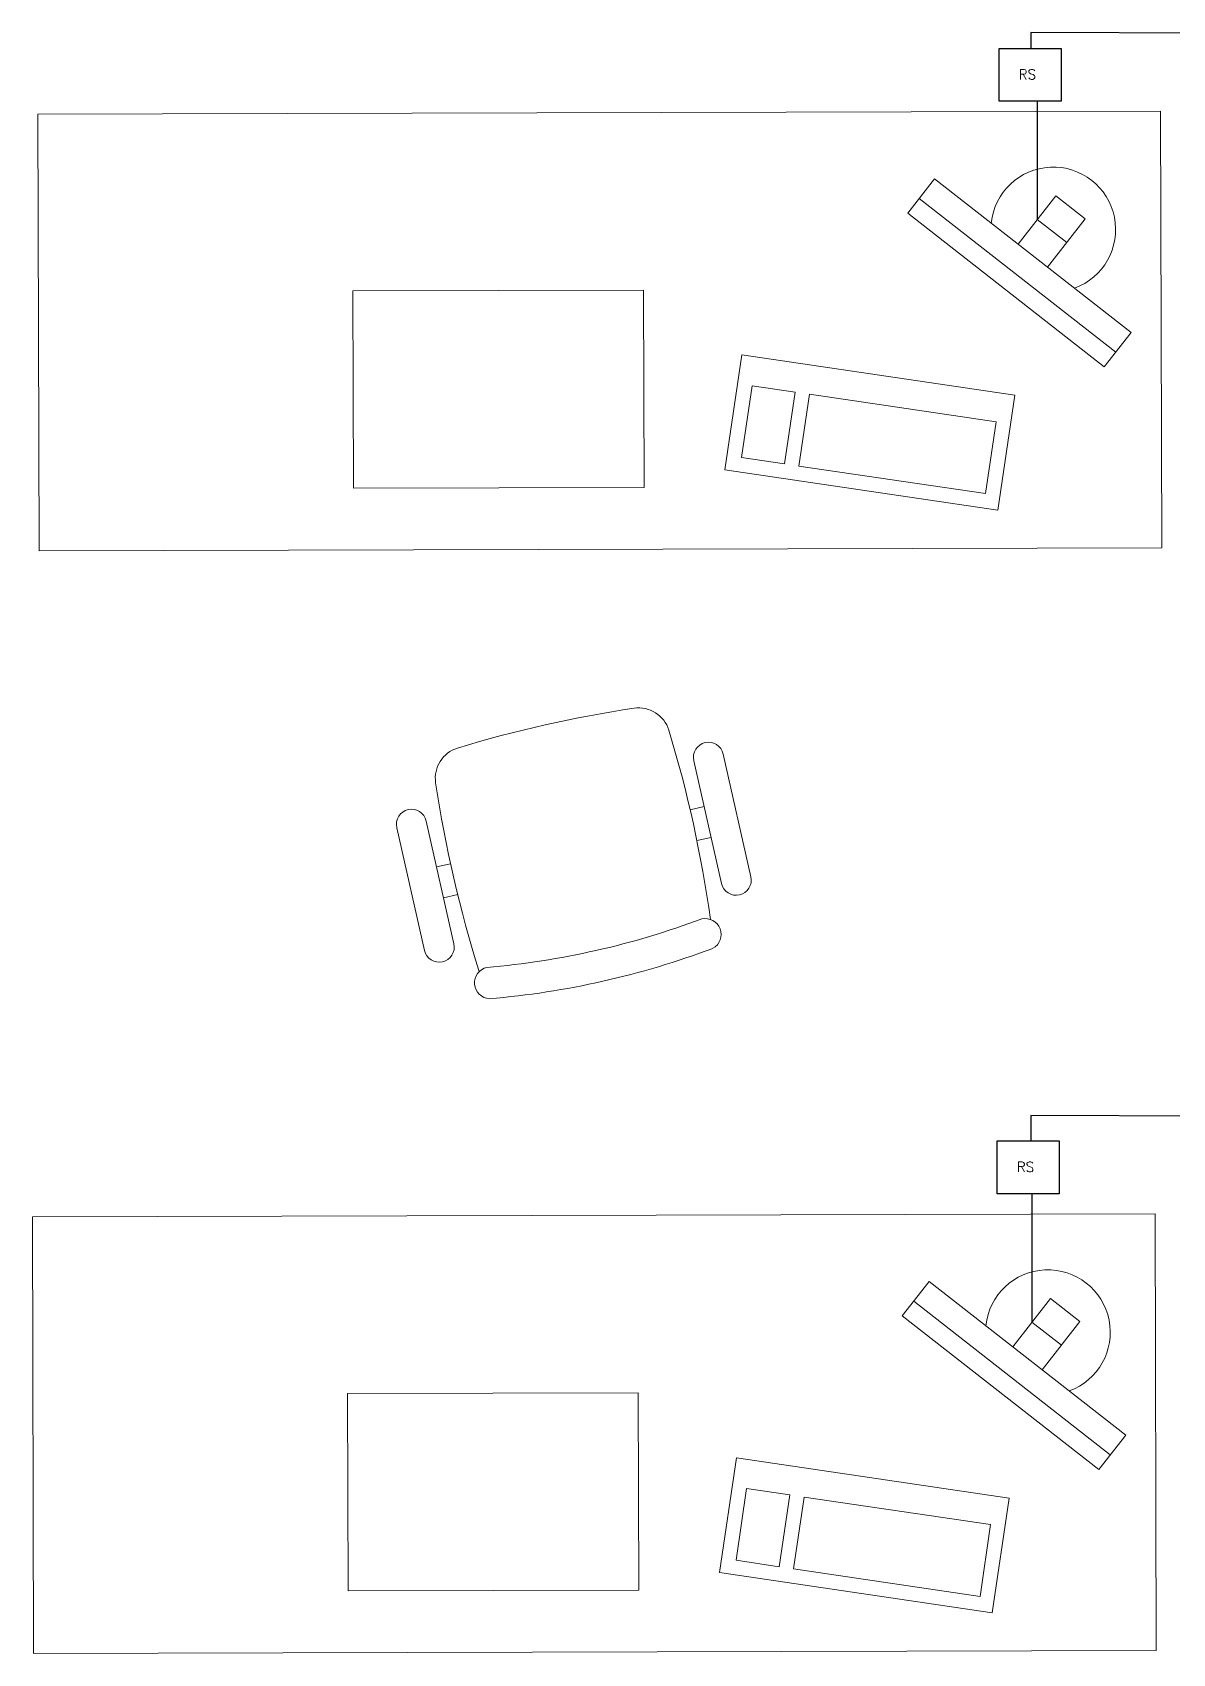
# Model space of a CAD drawing. Extents: x 952 to 1351, y -109 to 188.
# Drawn here: x 1236.767 to 1238.595, y 122.41 to 125.009 of the extents above; entities that cross this region are included whole.
import ezdxf

# ---------------------------------------------------------------- set-up
doc = ezdxf.new("R2010")
doc.units = 0
doc.header["$LTSCALE"] = 0.5
doc.layers.get('0').update_dxf_attribs({"linetype": 'CONTINUOUS'})
doc.layers.add('Cableado', color=100, linetype='CONTINUOUS')
doc.layers.add('Equipamiento movil', color=33, linetype='CONTINUOUS', lineweight=9)
doc.styles.add('Texto 5 mm', font='simplex.shx', dxfattribs={"height": 0.5})

# ---------------------------------------------------------------- blocks, each defined once
blk = doc.blocks.new('RECTANG')
for p, q in [((1, 1), (0, 1)), ((0, 1), (0, 0)), ((1, 0), (1, 1)), ((0, 0), (1, 0))]:
    blk.add_line(p, q)
blk = doc.blocks.new('KEYBOARD', base_point=(60, 294))
for p, xscale, yscale, zscale in [((60, 294), 19, 8, 19), ((61, 295), 13, 5, 13), ((75, 295), 3, 5, 3)]:
    blk.add_blockref('RECTANG', p, dxfattribs=dict(xscale=xscale, yscale=yscale, zscale=zscale))
blk = doc.blocks.new('Silla 1')
at = {"layer": 'Equipamiento movil'}
for p, q in [((-0.1131, 0.2664), (0.0295, 0.409)), ((0.0638, 0.3747), (-0.0788, 0.2321)), ((0.0104, 0.3213), (0.0268, 0.3048)), ((-0.0254, 0.2855), (-0.0091, 0.2693)), ((0.2321, -0.0788), (0.3747, 0.0638)), ((0.409, 0.0295), (0.2664, -0.1131)), ((0.3048, 0.0268), (0.3213, 0.0104)), ((0.2693, -0.0091), (0.2855, -0.0254))]:
    blk.add_line(p, q, dxfattribs=at)
for centre, radius, start, end in [((0.0467, 0.3919), 0.0242, 315, 135), ((0.1468, 0.3964), 0.0255, 61.3631, 224.3749), ((-0.6508, -0.6508), 1.3416, 37.131, 52.869), ((1.4058, -1.1273), 1.9881, 130.2245, 139.1817), ((-0.654, -0.654), 1.2956, 37.1584, 52.8416), ((-0.0959, 0.2492), 0.0242, 135, 315), ((-0.0605, 0.1393), 0.0505, 139.1817, 220.8183), ((0.3964, 0.1468), 0.0255, 225.6251, 28.6369), ((1.4058, 1.4058), 1.9881, 220.8183, 229.1817), ((-1.1273, 1.4058), 1.9881, 310.8183, 319.7755), ((0.3919, 0.0467), 0.0242, 315, 135), ((0.1393, -0.0605), 0.0505, 229.1817, 310.8183), ((0.2492, -0.0959), 0.0242, 135, 315)]:
    blk.add_arc(centre, radius, start, end, dxfattribs=at)

msp = doc.modelspace()

# ---------------------------------------------------------------- linework, layer by layer
at = {"layer": 'Cableado'}
for p, q in [((1239.4124, 125.004), (1238.3674, 125.0086)), ((1238.3674, 125.0086), (1238.3674, 124.9828)), ((1238.3778, 124.8983), (1238.378, 124.7087)), ((1239.4124, 123.268), (1238.3674, 123.2726)), ((1238.3674, 123.2726), (1238.3674, 123.2316)), ((1238.3695, 123.147), (1238.3694, 122.941))]:
    msp.add_line(p, q, dxfattribs=at)
for points in [[(1238.3168, 124.9828), (1238.4163, 124.9828), (1238.4163, 124.8983), (1238.3168, 124.8983)], [(1238.3137, 123.2316), (1238.4132, 123.2316), (1238.4132, 123.147), (1238.3137, 123.147)]]:
    msp.add_lwpolyline(points, close=True, dxfattribs=at)
at = {"layer": 'Equipamiento movil'}
for p, q in [((1238.5755, 124.8825), (1236.7755, 124.8775)), ((1236.7755, 124.8775), (1236.7775, 124.1775)), ((1238.5775, 124.1825), (1238.5755, 124.8825)), ((1238.1702, 124.7189), (1238.2133, 124.7741)), ((1238.2133, 124.7741), (1238.5284, 124.5276)), ((1238.5038, 124.4961), (1238.1887, 124.7426)), ((1238.3472, 124.6693), (1238.4077, 124.7467)), ((1238.455, 124.7097), (1238.4077, 124.7467)), ((1238.4853, 124.4725), (1238.1702, 124.7189)), ((1238.378, 124.7087), (1238.4253, 124.6717)), ((1238.3945, 124.6324), (1238.455, 124.7097)), ((1237.2808, 124.5943), (1237.7467, 124.5956)), ((1237.2817, 124.278), (1237.2808, 124.5943)), ((1237.7467, 124.5956), (1237.7476, 124.2793)), ((1238.5284, 124.5276), (1238.4853, 124.4725)), ((1237.7476, 124.2793), (1237.2817, 124.278)), ((1236.7775, 124.1775), (1238.5775, 124.1825)), ((1238.5669, 123.1148), (1236.7669, 123.1098)), ((1236.7669, 123.1098), (1236.7688, 122.4098)), ((1238.5688, 122.4148), (1238.5669, 123.1148)), ((1238.1616, 122.9512), (1238.2047, 123.0063)), ((1238.2047, 123.0063), (1238.5197, 122.7599)), ((1238.3386, 122.9016), (1238.3991, 122.9789)), ((1238.4463, 122.9419), (1238.3991, 122.9789)), ((1238.4766, 122.7047), (1238.1616, 122.9512)), ((1238.4951, 122.7284), (1238.18, 122.9748)), ((1238.3694, 122.941), (1238.4167, 122.904)), ((1238.3858, 122.8646), (1238.4463, 122.9419)), ((1237.2722, 122.8265), (1237.738, 122.8278)), ((1237.2731, 122.5102), (1237.2722, 122.8265)), ((1237.738, 122.8278), (1237.7389, 122.5115)), ((1238.5197, 122.7599), (1238.4766, 122.7047)), ((1237.7389, 122.5115), (1237.2731, 122.5102)), ((1236.7688, 122.4098), (1238.5688, 122.4148))]:
    msp.add_line(p, q, dxfattribs=at)
for centre in [(1238.4036, 124.6927), (1238.395, 122.925)]:
    msp.add_arc(centre, 0.1, 289.8511, 174.0791, dxfattribs=at)

# ---------------------------------------------------------------- block references
at = {"layer": 'Equipamiento movil', "xscale": -0.02326153846132684, "yscale": 0.02326153846151868, "zscale": 0.02326153846153847, "rotation": 351.581457680191}
for p in [(1238.3145, 124.2428), (1238.3058, 122.475)]:
    msp.add_blockref('KEYBOARD', p, dxfattribs=at)
at = {"layer": 'Equipamiento movil', "xscale": -1, "rotation": 147.7055914529652}
msp.add_blockref('Silla 1', (1237.5889, 123.8985), dxfattribs=at)

# ---------------------------------------------------------------- texts
at = {"layer": 'Cableado', "char_height": 0.01595, "attachment_point": 1, "style": 'Texto 5 mm'}
for insert in [(1238.3481, 124.9493), (1238.345, 123.198)]:
    msp.add_mtext_dynamic_manual_height_columns('RS', width=19.34546, gutter_width=2.5, heights=[0], dxfattribs=dict(at, insert=insert))

doc.saveas('drawing.dxf')
